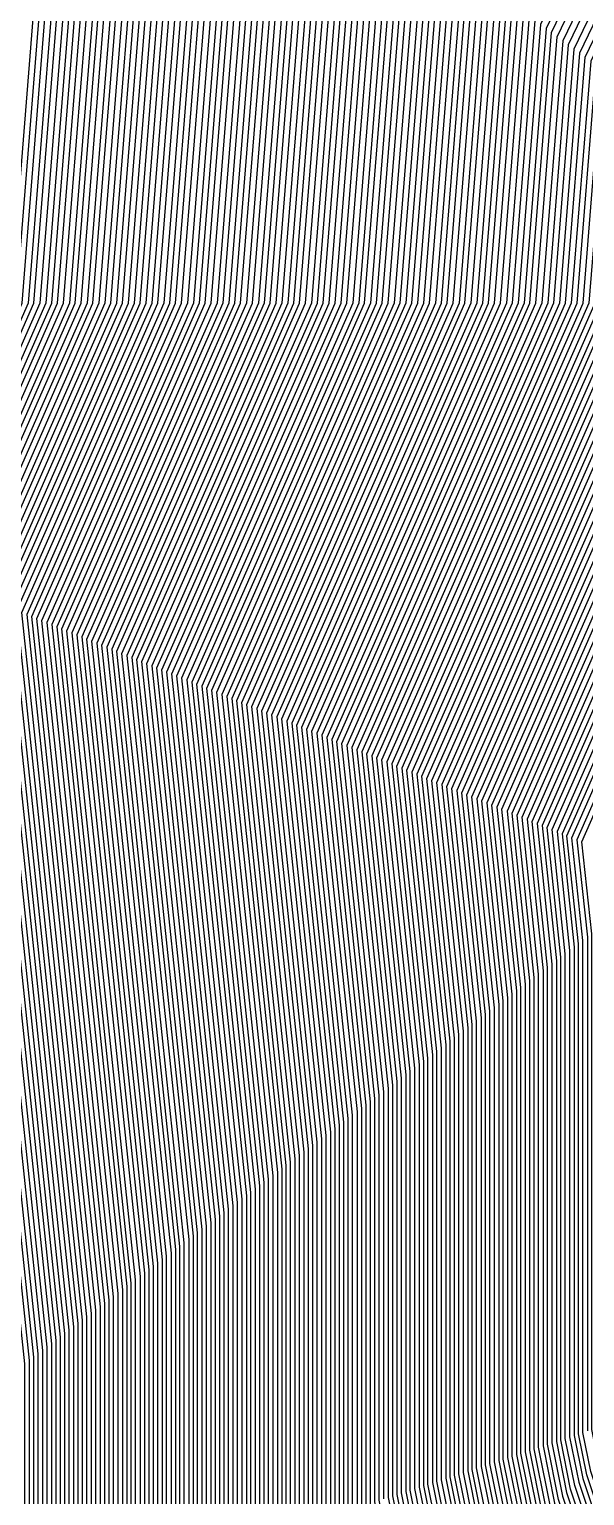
# Model space of a CAD drawing. Extents: x 7084 to 11035, y 13750 to 16729.
# Drawn here: x 8625.9 to 8681.5, y 14967.9 to 15114.7 of the extents above; entities that cross this region are included whole.
import ezdxf

# ---------------------------------------------------------------- set-up
doc = ezdxf.new("R2010")
doc.units = 0
doc.layers.add('Default', color=7, linetype='Continuous')

msp = doc.modelspace()

# ---------------------------------------------------------------- linework, layer by layer
at = {"layer": 'Default'}
for points in [[(8621.49, 14978.06), (8612.65, 15061.47), (8624.02, 15087.31), (8629.08, 15150.5), (8642.52, 15178.42), (8646.65, 15190.82), (8652.86, 15223.91), (8688.24, 15297.2), (8692.38, 15309.61), (8698.79, 15327.58), (8729.12, 15370.55), (8771.94, 15359.38), (8881.77, 15428.02), (8834.71, 15485.04), (8891.58, 15525.47), (8987.62, 15548.22), (9054.83, 15553.39), (9176.14, 15549.6), (9266.1, 15557.87), (9334.34, 15533.86), (9392.24, 15566.95), (9461.74, 15540.41), (9523.78, 15517.66), (9714.59, 15465.85)], [(8622.38, 14978.73), (8613.65, 15061.06), (8625.2, 15087.31), (8630.19, 15149.68), (8643.85, 15178.04), (8648.05, 15190.64), (8654.35, 15224.25), (8689.27, 15296.6), (8693.47, 15309.2), (8699.99, 15327.45), (8729.93, 15369.86), (8772.2, 15358.84), (8882.44, 15427.74), (8835.99, 15484.02), (8892.12, 15523.93), (8986.92, 15546.38), (9055.19, 15551.63), (9174.93, 15547.89), (9266.31, 15556.3), (9333.66, 15532.6), (9392.48, 15566.21), (9461.08, 15540.01), (9524.1, 15516.91), (9712.44, 15465.77)], [(8616.65, 15059.82), (8628.75, 15087.31), (8633.54, 15147.22), (8647.83, 15176.91), (8652.23, 15190.1), (8658.83, 15225.29), (8692.38, 15294.77), (8696.77, 15307.97), (8703.6, 15327.08), (8732.35, 15367.81), (8772.95, 15357.23), (8884.44, 15426.91), (8839.83, 15480.97), (8893.75, 15519.3), (8984.8, 15540.87), (9056.27, 15546.37), (9171.29, 15542.77), (9266.95, 15551.57), (9331.64, 15528.81), (9393.22, 15563.99), (9459.11, 15538.83), (9525.09, 15514.64), (9706, 15465.52)], [(8631.11, 15087.31), (8635.77, 15145.58), (8650.49, 15176.15), (8655.02, 15189.74), (8661.82, 15225.98), (8694.44, 15293.56), (8698.97, 15307.15), (8706, 15326.83), (8733.97, 15366.45), (8773.45, 15356.15), (8885.78, 15426.36), (8842.39, 15478.93), (8894.83, 15516.22), (8983.39, 15537.19), (9056.99, 15542.85), (9168.86, 15539.36), (9267.38, 15548.42), (9330.3, 15526.28), (9393.71, 15562.52), (9457.8, 15538.05), (9525.75, 15513.13), (9701.7, 15465.36)], [(8631.68, 14985.8), (8624.16, 15056.75), (8637.61, 15087.31), (8641.91, 15141.06), (8657.8, 15174.07), (8662.69, 15188.75), (8670.03, 15227.87), (8700.13, 15290.22), (8705.02, 15304.89), (8712.61, 15326.14), (8738.41, 15362.69), (8774.84, 15353.19), (8889.46, 15424.83), (8849.44, 15473.33), (8897.81, 15507.73), (8979.51, 15527.08), (9058.98, 15533.2), (9162.18, 15529.97), (9268.55, 15539.75), (9326.6, 15519.33), (9395.07, 15558.45), (9454.19, 15535.88), (9527.55, 15508.98), (9689.87, 15464.91)], [(8644.11, 15087.31), (8648.05, 15136.55), (8665.12, 15172), (8670.37, 15187.75), (8678.24, 15229.77), (8705.82, 15286.88), (8711.07, 15302.64), (8719.22, 15325.45), (8742.85, 15358.93), (8776.22, 15350.23), (8893.14, 15423.31), (8856.48, 15467.74), (8900.79, 15499.25), (8975.63, 15516.97), (9060.97, 15523.54), (9155.5, 15520.58), (9269.72, 15531.09), (9322.9, 15512.38), (9396.42, 15554.39), (9450.58, 15533.71), (9529.36, 15504.83), (9678.05, 15464.46)], [(8632.17, 15053.47), (8647.06, 15087.31), (8650.84, 15134.5), (8668.44, 15171.05), (8673.85, 15187.3), (8681.98, 15230.63), (8708.4, 15285.36), (8713.82, 15301.61), (8722.22, 15325.14), (8744.87, 15357.23), (8776.85, 15348.89), (8894.81, 15422.62), (8859.68, 15465.19), (8902.14, 15495.39), (8973.86, 15512.38), (9061.87, 15519.15), (9152.46, 15516.32), (9270.26, 15527.15), (9321.21, 15509.22), (9397.04, 15552.55), (9448.94, 15532.73), (9530.18, 15502.94), (9672.67, 15464.25)], [(8643.21, 14994.55), (8637.17, 15051.41), (8652.97, 15087.31), (8656.42, 15130.4), (8675.09, 15169.17), (8680.83, 15186.4), (8689.45, 15232.35), (8713.57, 15282.33), (8719.32, 15299.56), (8728.23, 15324.52), (8748.91, 15353.81), (8778.1, 15346.2), (8898.16, 15421.23), (8866.08, 15460.11), (8904.85, 15487.68), (8970.33, 15503.19), (9063.67, 15510.37), (9146.39, 15507.78), (9271.32, 15519.27), (9317.85, 15502.9), (9398.27, 15548.85), (9445.66, 15530.76), (9531.82, 15499.17), (9661.92, 15463.84)], [(8639.18, 15050.59), (8655.33, 15087.31), (8658.65, 15128.75), (8677.74, 15168.41), (8683.62, 15186.04), (8692.43, 15233.04), (8715.64, 15281.11), (8721.51, 15298.74), (8730.63, 15324.27), (8750.52, 15352.44), (8778.61, 15345.12), (8899.5, 15420.68), (8868.64, 15458.07), (8905.93, 15484.59), (8968.92, 15499.51), (9064.4, 15506.85), (9143.96, 15504.37), (9271.75, 15516.12), (9316.5, 15500.37), (9398.76, 15547.38), (9444.34, 15529.97), (9532.47, 15497.66), (9657.62, 15463.68)], [(8661.83, 15087.31), (8664.79, 15124.24), (8685.06, 15166.34), (8691.29, 15185.05), (8700.65, 15234.94), (8721.33, 15277.77), (8727.56, 15296.48), (8737.24, 15323.58), (8754.96, 15348.69), (8779.99, 15342.16), (8903.18, 15419.15), (8875.68, 15452.47), (8908.91, 15476.11), (8965.04, 15489.4), (9066.38, 15497.2), (9137.28, 15494.98), (9272.92, 15507.45), (9312.8, 15493.42), (9400.11, 15543.31), (9440.73, 15527.8), (9534.28, 15493.5), (9645.8, 15463.22)], [(8647.69, 15047.11), (8665.38, 15087.31), (8668.14, 15121.78), (8689.04, 15165.2), (8695.48, 15184.5), (8705.13, 15235.97), (8724.43, 15275.95), (8730.86, 15295.25), (8740.84, 15323.2), (8757.39, 15346.64), (8780.74, 15340.55), (8905.18, 15418.32), (8879.52, 15449.42), (8910.54, 15471.48), (8962.92, 15483.89), (9067.46, 15491.93), (9133.64, 15489.86), (9273.56, 15502.73), (9310.78, 15489.63), (9400.85, 15541.1), (9438.76, 15526.62), (9535.26, 15491.24), (9639.35, 15462.98)], [(8668.33, 15087.31), (8670.93, 15119.73), (8692.37, 15164.26), (8698.96, 15184.05), (8708.86, 15236.83), (8727.01, 15274.43), (8733.61, 15294.22), (8743.85, 15322.89), (8759.41, 15344.93), (8781.37, 15339.2), (8906.86, 15417.63), (8882.72, 15446.88), (8911.89, 15467.62), (8961.16, 15479.29), (9068.37, 15487.54), (9130.6, 15485.59), (9274.1, 15498.79), (9309.1, 15486.47), (9401.47, 15539.25), (9437.12, 15525.64), (9536.08, 15489.35), (9633.97, 15462.77)], [(8652.69, 15045.05), (8671.29, 15087.31), (8673.72, 15117.68), (8695.69, 15163.32), (8702.45, 15183.6), (8712.59, 15237.69), (8729.6, 15272.91), (8736.36, 15293.2), (8746.85, 15322.58), (8761.42, 15343.22), (8782, 15337.86), (8908.53, 15416.94), (8885.92, 15444.33), (8913.24, 15463.77), (8959.39, 15474.7), (9069.27, 15483.15), (9127.56, 15481.33), (9274.63, 15494.85), (9307.42, 15483.31), (9402.08, 15537.41), (9435.48, 15524.65), (9536.91, 15487.46), (9628.6, 15462.57)], [(8668.91, 15014.06), (8666.21, 15039.52), (8687.24, 15087.31), (8688.78, 15106.6), (8713.64, 15158.22), (8721.28, 15181.16), (8732.76, 15242.35), (8743.56, 15264.72), (8751.2, 15287.66), (8763.07, 15320.89), (8772.33, 15334), (8785.4, 15330.59), (8917.56, 15413.2), (8903.2, 15430.6), (8920.56, 15442.94), (8949.87, 15449.88), (9074.14, 15459.44), (9111.17, 15458.28), (9277.51, 15473.58), (9298.34, 15466.25), (9405.41, 15527.44), (9426.62, 15519.34), (9541.34, 15477.27), (9599.57, 15461.46)], [(8672.45, 15016.75), (8670.21, 15037.87), (8691.97, 15087.31), (8693.25, 15103.32), (8718.95, 15156.71), (8726.86, 15180.44), (8738.73, 15243.73), (8747.69, 15262.29), (8755.6, 15286.02), (8767.88, 15320.39), (8775.56, 15331.27), (8786.4, 15328.44), (8920.24, 15412.09), (8908.32, 15426.53), (8922.72, 15436.77), (8947.04, 15442.53), (9075.59, 15452.42), (9106.31, 15451.46), (9278.36, 15467.28), (9295.65, 15461.2), (9406.39, 15524.48), (9423.99, 15517.76), (9542.65, 15474.25), (9590.97, 15461.13)], [(8671.21, 15037.46), (8693.15, 15087.31), (8694.36, 15102.5), (8720.28, 15156.33), (8728.26, 15180.26), (8740.22, 15244.07), (8748.72, 15261.68), (8756.7, 15285.61), (8769.08, 15320.26), (8776.36, 15330.59), (8786.65, 15327.9), (8920.91, 15411.81), (8909.6, 15425.51), (8923.26, 15435.23), (8946.34, 15440.69), (9075.95, 15450.66), (9105.1, 15449.75), (9278.58, 15465.7), (9294.97, 15459.93), (9406.64, 15523.74), (9423.34, 15517.37), (9542.98, 15473.5), (9588.82, 15461.05)], [(8822.68, 14718.6), (8772.66, 14751.95), (8694.82, 14751.95), (8670.85, 14786.34), (8640.72, 14885.52), (8628.21, 14923.04), (8621.94, 14954.43), (8621.94, 14978.4), (8613.15, 15061.26), (8624.61, 15087.31), (8629.63, 15150.09), (8643.18, 15178.23), (8647.35, 15190.73), (8653.6, 15224.08), (8688.76, 15296.9)], [(8689.79, 15296.29), (8655.1, 15224.43), (8648.74, 15190.55), (8644.51, 15177.85), (8630.75, 15149.27), (8625.79, 15087.31), (8614.15, 15060.85), (8622.82, 14979.07), (8622.82, 14954.72), (8629.02, 14923.75), (8641.72, 14885.64), (8671.46, 14787.75), (8695.81, 14752.82), (8772.63, 14752.82), (8823.44, 14718.95)], [(8823.82, 14719.12), (8772.61, 14753.25), (8696.3, 14753.25), (8671.76, 14788.46), (8642.22, 14885.7), (8629.42, 14924.1), (8623.27, 14954.87), (8623.27, 14979.41), (8614.65, 15060.65), (8626.38, 15087.31), (8631.31, 15148.86), (8645.18, 15177.66), (8649.44, 15190.46), (8655.84, 15224.6), (8690.31, 15295.99)], [(8690.82, 15295.69), (8656.59, 15224.77), (8650.14, 15190.37), (8645.84, 15177.47), (8631.87, 15148.45), (8626.97, 15087.31), (8615.15, 15060.44), (8623.71, 14979.74), (8623.71, 14955.02), (8629.82, 14924.45), (8642.72, 14885.75), (8672.07, 14789.16), (8696.79, 14753.69), (8772.6, 14753.69), (8824.19, 14719.29), (8917.12, 14716.84), (8966.57, 14720.07), (9090.06, 14699.28), (9140.58, 14728.31), (9182.5, 14727.23), (9223.35, 14710.03), (9249.15, 14708.96)], [(8691.34, 15295.38), (8657.34, 15224.94), (8650.84, 15190.28), (8646.5, 15177.28), (8632.42, 15148.04), (8627.57, 15087.31), (8615.65, 15060.23), (8624.15, 14980.08), (8624.15, 14955.17), (8630.22, 14924.81), (8643.22, 14885.81), (8672.37, 14789.87), (8697.28, 14754.12), (8772.58, 14754.12), (8824.57, 14719.46), (8916.87, 14717.03), (8966.7, 14720.28), (9089.36, 14699.64), (9140.27, 14728.88), (9182.51, 14727.8), (9223.67, 14710.47), (9249.67, 14709.39)], [(8824.95, 14719.63), (8772.56, 14754.56), (8697.77, 14754.56), (8672.67, 14790.57), (8643.72, 14885.87), (8630.63, 14925.16), (8624.6, 14955.31), (8624.6, 14980.42), (8616.15, 15060.03), (8628.16, 15087.31), (8632.98, 15147.63), (8647.17, 15177.09), (8651.53, 15190.19), (8658.08, 15225.12), (8691.86, 15295.08)], [(8825.7, 14719.98), (8772.53, 14755.43), (8698.76, 14755.43), (8673.28, 14791.99), (8644.72, 14885.98), (8631.43, 14925.86), (8625.48, 14955.61), (8625.48, 14981.09), (8617.15, 15059.62), (8629.34, 15087.31), (8634.1, 15146.81), (8648.5, 15176.72), (8652.93, 15190.01), (8659.58, 15225.46), (8692.89, 15294.47)], [(8826.46, 14720.32), (8772.5, 14756.3), (8699.74, 14756.3), (8673.89, 14793.4), (8645.73, 14886.1), (8632.23, 14926.57), (8626.37, 14955.91), (8626.37, 14981.76), (8618.15, 15059.21), (8630.52, 15087.31), (8635.21, 15145.99), (8649.83, 15176.34), (8654.32, 15189.83), (8661.07, 15225.8), (8693.93, 15293.86)], [(8694.96, 15293.26), (8662.56, 15226.15), (8655.72, 15189.65), (8651.16, 15175.96), (8636.33, 15145.17), (8631.7, 15087.31), (8619.15, 15058.8), (8627.25, 14982.44), (8627.25, 14956.2), (8633.04, 14927.28), (8646.73, 14886.21), (8674.49, 14794.81), (8700.73, 14757.17), (8772.46, 14757.17), (8827.21, 14720.67), (8915.15, 14718.35), (8967.62, 14721.78), (9084.48, 14702.11), (9138.08, 14732.9), (9182.57, 14731.76), (9225.91, 14713.51), (9253.29, 14712.37)], [(8827.59, 14720.84), (8772.45, 14757.6), (8701.22, 14757.6), (8674.8, 14795.51), (8647.23, 14886.27), (8633.44, 14927.63), (8627.7, 14956.35), (8627.7, 14982.77), (8619.66, 15058.59), (8632.29, 15087.31), (8636.89, 15144.76), (8651.82, 15175.77), (8656.42, 15189.56), (8663.31, 15226.32), (8695.48, 15292.95)], [(8695.99, 15292.65), (8664.06, 15226.49), (8657.11, 15189.47), (8652.49, 15175.58), (8637.45, 15144.34), (8632.88, 15087.31), (8620.16, 15058.39), (8628.14, 14983.11), (8628.14, 14956.5), (8633.84, 14927.98), (8647.73, 14886.33), (8675.1, 14796.22), (8701.71, 14758.04), (8772.43, 14758.04), (8827.97, 14721.01)], [(8696.51, 15292.35), (8664.8, 15226.67), (8657.81, 15189.38), (8653.15, 15175.4), (8638, 15143.93), (8633.47, 15087.31), (8620.66, 15058.18), (8628.58, 14983.44), (8628.58, 14956.64), (8634.25, 14928.33), (8648.23, 14886.39), (8675.41, 14796.93), (8702.21, 14758.47), (8772.42, 14758.47), (8828.35, 14721.19), (8914.41, 14718.92), (8968.01, 14722.42), (9082.38, 14703.17)], [(8828.72, 14721.36), (8772.4, 14758.91), (8702.7, 14758.91), (8675.71, 14797.63), (8648.73, 14886.44), (8634.65, 14928.69), (8629.03, 14956.79), (8629.03, 14983.78), (8621.16, 15057.98), (8634.06, 15087.31), (8638.56, 15143.52), (8653.82, 15175.21), (8658.51, 15189.29), (8665.55, 15226.84), (8697.03, 15292.04)], [(8751.42, 15246.66), (8738.72, 15178.91), (8730.25, 15153.5), (8702.73, 15096.34), (8702.01, 15087.31), (8678.72, 15034.39), (8679.98, 15022.47), (8679.98, 14973.78), (8680.89, 14969.26), (8706.29, 14893.05), (8710.63, 14878.79), (8759.32, 14808.92), (8770.51, 14808.92), (8872.13, 14741.17)], [(8752.17, 15246.83), (8739.42, 15178.82), (8730.92, 15153.31), (8703.29, 15095.93), (8702.6, 15087.31), (8679.22, 15034.18), (8680.43, 15022.81), (8680.43, 14973.93), (8681.29, 14969.62), (8706.79, 14893.11), (8710.93, 14879.49), (8759.81, 14809.36), (8770.5, 14809.36), (8872.51, 14741.35), (8885.61, 14741), (8983.37, 14747.38), (9000.78, 14744.45), (9100.67, 14801.83), (9183.55, 14799.71), (9264.32, 14765.7)], [(8872.89, 14741.52), (8770.48, 14809.79), (8760.3, 14809.79), (8711.23, 14880.2), (8707.29, 14893.16), (8681.69, 14969.97), (8680.87, 14974.07), (8680.87, 15023.14), (8679.72, 15033.98), (8703.19, 15087.31), (8703.85, 15095.52), (8731.58, 15153.13), (8740.12, 15178.73), (8752.92, 15247)], [(8873.27, 14741.69), (8770.46, 14810.23), (8760.8, 14810.23), (8711.54, 14880.9), (8707.79, 14893.22), (8682.09, 14970.32), (8681.31, 14974.22), (8681.31, 15023.48), (8680.22, 15033.77), (8703.78, 15087.31), (8704.41, 15095.11), (8732.25, 15152.94), (8740.81, 15178.64), (8753.66, 15247.17)], [(8754.41, 15247.34), (8741.51, 15178.55), (8732.91, 15152.75), (8704.96, 15094.7), (8704.37, 15087.31), (8680.72, 15033.57), (8681.76, 15023.82), (8681.76, 14974.37)], [(8874.02, 14742.04), (8770.43, 14811.1), (8761.78, 14811.1), (8712.14, 14882.32), (8708.8, 14893.34), (8682.9, 14971.03), (8682.2, 14974.52), (8682.2, 15024.15), (8681.22, 15033.36), (8704.96, 15087.31), (8705.52, 15094.29), (8733.58, 15152.56), (8742.21, 15178.46), (8755.16, 15247.52)], [(8869.11, 14739.8), (8770.64, 14805.44), (8755.38, 14805.44), (8708.2, 14873.14), (8702.29, 14892.59), (8677.67, 14966.44), (8676.44, 14972.6), (8676.44, 15019.78), (8674.72, 15036.03), (8697.28, 15087.31), (8698.27, 15099.62), (8724.94, 15155.01), (8733.14, 15179.63), (8745.45, 15245.28)], [(8869.49, 14739.97), (8770.63, 14805.88), (8755.87, 14805.88), (8708.5, 14873.85), (8702.79, 14892.65), (8678.07, 14966.79), (8676.88, 14972.74), (8676.88, 15020.12), (8675.22, 15035.82), (8697.87, 15087.31), (8698.83, 15099.21), (8725.6, 15154.82), (8733.84, 15179.54), (8746.2, 15245.45)], [(8746.94, 15245.62), (8734.54, 15179.45), (8726.27, 15154.64), (8699.38, 15098.8), (8698.46, 15087.31), (8675.72, 15035.62), (8677.33, 15020.45), (8677.33, 14972.89), (8678.47, 14967.15), (8703.29, 14892.7), (8708.8, 14874.55), (8756.36, 14806.31), (8770.61, 14806.31), (8869.87, 14740.14), (8887.33, 14739.68), (8982.45, 14745.89), (9005.66, 14741.98)], [(9183.5, 14796.31), (9102.54, 14798.39), (9004.96, 14742.33), (8982.58, 14746.1), (8887.08, 14739.87), (8870.25, 14740.31), (8770.59, 14806.75), (8756.86, 14806.75), (8709.11, 14875.26), (8703.79, 14892.76), (8678.88, 14967.5), (8677.77, 14973.04), (8677.77, 15020.79), (8676.22, 15035.41), (8699.05, 15087.31), (8699.94, 15098.39), (8726.93, 15154.45), (8735.23, 15179.36), (8747.69, 15245.79)], [(8748.44, 15245.97), (8735.93, 15179.27), (8727.59, 15154.26), (8700.5, 15097.98), (8699.65, 15087.31), (8676.72, 15035.21), (8678.21, 15021.13), (8678.21, 14973.19), (8679.28, 14967.85), (8704.29, 14892.82), (8709.41, 14875.96), (8757.35, 14807.18), (8770.58, 14807.18), (8870.62, 14740.49), (8886.84, 14740.06)], [(8749.18, 15246.14), (8736.63, 15179.18), (8728.26, 15154.07), (8701.06, 15097.57), (8700.24, 15087.31), (8677.22, 15035), (8678.66, 15021.46), (8678.66, 14973.33), (8679.68, 14968.21), (8704.79, 14892.88), (8709.71, 14876.67), (8757.84, 14807.62), (8770.56, 14807.62), (8871, 14740.66), (8886.59, 14740.25), (8982.85, 14746.53), (9003.57, 14743.04), (9101.91, 14799.54), (9183.52, 14797.44), (9263.03, 14763.96), (9313.25, 14761.87), (9339.31, 14761.46), (9443.93, 14788.66)], [(8871.38, 14740.83), (8770.54, 14808.05), (8758.33, 14808.05), (8710.02, 14877.38), (8705.29, 14892.93), (8680.08, 14968.56), (8679.1, 14973.48), (8679.1, 15021.8), (8677.72, 15034.8), (8700.83, 15087.31), (8701.62, 15097.16), (8728.92, 15153.88), (8737.33, 15179.09), (8749.93, 15246.31)], [(8871.76, 14741), (8770.53, 14808.49), (8758.83, 14808.49), (8710.32, 14878.08), (8705.79, 14892.99), (8680.49, 14968.91), (8679.54, 14973.63), (8679.54, 15022.14), (8678.22, 15034.59), (8701.42, 15087.31), (8702.17, 15096.75), (8729.59, 15153.69), (8738.02, 15179), (8750.68, 15246.48)], [(8739.48, 15243.9), (8727.56, 15180.35), (8719.62, 15156.52), (8693.8, 15102.91), (8692.56, 15087.31), (8670.71, 15037.67), (8672.89, 15017.09), (8672.89, 14971.41), (8674.45, 14963.62), (8698.28, 14892.13), (8705.77, 14867.5), (8751.44, 14801.96), (8770.77, 14801.96), (8866.09, 14738.42)], [(8740.97, 15244.24), (8728.96, 15180.17), (8720.95, 15156.14), (8694.92, 15102.08), (8693.74, 15087.31), (8671.71, 15037.26), (8673.78, 15017.76), (8673.78, 14971.71), (8675.26, 14964.32), (8699.28, 14892.24), (8706.37, 14868.91), (8752.43, 14802.83), (8770.74, 14802.83), (8866.85, 14738.76)], [(8742.46, 15244.59), (8730.35, 15179.99), (8722.28, 15155.77), (8696.04, 15101.26), (8694.92, 15087.31), (8672.71, 15036.85), (8674.67, 15018.43), (8674.67, 14972.01), (8676.06, 14965.03), (8700.29, 14892.36), (8706.98, 14870.32), (8753.41, 14803.7), (8770.71, 14803.7), (8867.6, 14739.11)], [(8867.98, 14739.28), (8770.69, 14804.14), (8753.9, 14804.14), (8707.29, 14871.02), (8700.79, 14892.42), (8676.46, 14965.38), (8675.11, 14972.15), (8675.11, 15018.77), (8673.21, 15036.64), (8695.51, 15087.31), (8696.59, 15100.85), (8722.94, 15155.58), (8731.05, 15179.9), (8743.21, 15244.76)], [(8743.96, 15244.93), (8731.75, 15179.81), (8723.61, 15155.39), (8697.15, 15100.44), (8696.1, 15087.31), (8673.72, 15036.44), (8675.55, 15019.11), (8675.55, 14972.3), (8676.87, 14965.74), (8701.29, 14892.47), (8707.59, 14871.73), (8754.4, 14804.57), (8770.68, 14804.57), (8868.36, 14739.45)], [(8863.07, 14737.04), (8770.91, 14798.48), (8747.5, 14798.48), (8703.34, 14861.85), (8694.28, 14891.67), (8671.24, 14960.8), (8669.35, 14970.23), (8669.35, 15014.4), (8666.71, 15039.31), (8687.83, 15087.31), (8689.34, 15106.19), (8714.3, 15158.03), (8721.98, 15181.07), (8733.5, 15242.52)], [(8734.25, 15242.69), (8722.68, 15180.98), (8714.97, 15157.84), (8689.9, 15105.78), (8688.42, 15087.31), (8667.21, 15039.1), (8669.79, 15014.73), (8669.79, 14970.38), (8671.64, 14961.15), (8694.78, 14891.73), (8703.64, 14862.56), (8747.99, 14798.92), (8770.89, 14798.92), (8863.45, 14737.21), (8891.52, 14736.47)], [(8863.83, 14737.38), (8770.87, 14799.35), (8748.49, 14799.35), (8703.95, 14863.26), (8695.28, 14891.79), (8672.04, 14961.5), (8670.24, 14970.53), (8670.24, 15015.07), (8667.71, 15038.9), (8689.01, 15087.31), (8690.46, 15105.37), (8715.63, 15157.65), (8723.38, 15180.89), (8735, 15242.86)], [(8864.21, 14737.56), (8770.86, 14799.79), (8748.98, 14799.79), (8704.25, 14863.97), (8695.78, 14891.84), (8672.44, 14961.85), (8670.68, 14970.68), (8670.68, 15015.41), (8668.21, 15038.69), (8689.6, 15087.31), (8691.01, 15104.96), (8716.3, 15157.47), (8724.07, 15180.8), (8735.74, 15243.04)], [(8736.49, 15243.21), (8724.77, 15180.71), (8716.96, 15157.28), (8691.57, 15104.55), (8690.19, 15087.31), (8668.71, 15038.49), (8671.12, 15015.74), (8671.12, 14970.82), (8672.85, 14962.21), (8696.28, 14891.9), (8704.55, 14864.67), (8749.47, 14800.22), (8770.84, 14800.22), (8864.58, 14737.73)], [(9445.77, 14779.87), (9347.71, 14754.37), (9304.98, 14755.04), (9257.91, 14757), (9183.39, 14788.38), (9106.9, 14790.34), (9014.73, 14737.39), (8980.75, 14743.11), (8890.53, 14737.23), (8864.96, 14737.9), (8770.82, 14800.66), (8749.96, 14800.66), (8704.86, 14865.38), (8696.78, 14891.96), (8673.25, 14962.56), (8671.57, 14970.97), (8671.57, 15016.08), (8669.21, 15038.28), (8690.78, 15087.31), (8692.13, 15104.14), (8717.62, 15157.09), (8725.47, 15180.62), (8737.24, 15243.38)], [(8726.04, 15240.8), (8715.01, 15181.98), (8707.65, 15159.92), (8683.76, 15110.29), (8681.92, 15087.31), (8661.7, 15041.36), (8664.92, 15011.03), (8664.92, 14968.76), (8667.22, 14957.27), (8689.27, 14891.1), (8700.3, 14854.79), (8742.58, 14794.14), (8771.07, 14794.14), (8859.3, 14735.32)], [(8726.78, 15240.97), (8715.7, 15181.89), (8708.32, 15159.73), (8684.32, 15109.88), (8682.51, 15087.31), (8662.2, 15041.16), (8665.36, 15011.37), (8665.36, 14968.9), (8667.62, 14957.62), (8689.77, 14891.15), (8700.61, 14855.5), (8743.07, 14794.57), (8771.05, 14794.57), (8859.68, 14735.49)], [(8860.05, 14735.66), (8771.04, 14795.01), (8743.56, 14795.01), (8700.91, 14856.2), (8690.27, 14891.21), (8668.02, 14957.97), (8665.8, 14969.05), (8665.8, 15011.71), (8662.7, 15040.95), (8683.1, 15087.31), (8684.88, 15109.47), (8708.98, 15159.54), (8716.4, 15181.8), (8727.53, 15241.14)], [(8728.28, 15241.31), (8717.1, 15181.71), (8709.65, 15159.35), (8685.43, 15109.06), (8683.69, 15087.31), (8663.2, 15040.75), (8666.25, 15012.04), (8666.25, 14969.2), (8668.42, 14958.33), (8690.78, 14891.27), (8701.21, 14856.91), (8744.06, 14795.44), (8771.02, 14795.44), (8860.43, 14735.83)], [(8729.77, 15241.66), (8718.49, 15181.53), (8710.98, 15158.98), (8686.55, 15108.24), (8684.88, 15087.31), (8664.2, 15040.34), (8667.13, 15012.71), (8667.13, 14969.49), (8669.23, 14959.03), (8691.78, 14891.38), (8701.82, 14858.32), (8745.04, 14796.31), (8770.99, 14796.31), (8861.19, 14736.18)], [(8730.52, 15241.83), (8719.19, 15181.44), (8711.64, 15158.79), (8687.11, 15107.83), (8685.47, 15087.31), (8664.71, 15040.13), (8667.58, 15013.05), (8667.58, 14969.64), (8669.63, 14959.39), (8692.28, 14891.44), (8702.12, 14859.03), (8745.53, 14796.75), (8770.97, 14796.75), (8861.56, 14736.35)], [(8861.94, 14736.52), (8770.95, 14797.18), (8746.03, 14797.18), (8702.43, 14859.73), (8692.78, 14891.5), (8670.03, 14959.74), (8668.02, 14969.79), (8668.02, 15013.39), (8665.21, 15039.93), (8686.06, 15087.31), (8687.67, 15107.42), (8712.31, 15158.6), (8719.89, 15181.35), (8731.26, 15242)], [(8862.32, 14736.69), (8770.94, 14797.61), (8746.52, 14797.61), (8702.73, 14860.44), (8693.28, 14891.56), (8670.43, 14960.09), (8668.46, 14969.94), (8668.46, 15013.72), (8665.71, 15039.72), (8686.65, 15087.31), (8688.22, 15107.01), (8712.97, 15158.41), (8720.59, 15181.25), (8732.01, 15242.18)], [(8720.06, 15239.42), (8709.43, 15182.7), (8702.34, 15161.43), (8679.3, 15113.57), (8677.19, 15087.31), (8657.7, 15043), (8661.37, 15008.34), (8661.37, 14967.57)], [(8720.81, 15239.59), (8710.12, 15182.61), (8703, 15161.24), (8679.85, 15113.16), (8677.79, 15087.31), (8658.2, 15042.8), (8661.82, 15008.68), (8661.82, 14967.72), (8664.4, 14954.8), (8685.77, 14890.69), (8698.18, 14849.85), (8739.13, 14791.09), (8771.18, 14791.09), (8856.66, 14734.11), (8895.95, 14733.08), (8977.86, 14738.42), (9030.07, 14729.63), (9113.76, 14777.71), (9183.21, 14775.93), (9250.87, 14747.44)], [(8721.56, 15239.76), (8710.82, 15182.52), (8703.67, 15161.05), (8680.41, 15112.75), (8678.38, 15087.31), (8658.7, 15042.59), (8662.26, 15009.01), (8662.26, 14967.87), (8664.8, 14955.15), (8686.27, 14890.75), (8698.48, 14850.56), (8739.62, 14791.53), (8771.17, 14791.53), (8857.03, 14734.28)], [(8722.3, 15239.93), (8711.52, 15182.43), (8704.33, 15160.86), (8680.97, 15112.34), (8678.97, 15087.31), (8659.2, 15042.39), (8662.7, 15009.35), (8662.7, 14968.02), (8665.21, 14955.5), (8686.77, 14890.81), (8698.78, 14851.26), (8740.12, 14791.96), (8771.15, 14791.96), (8857.41, 14734.45)], [(8857.79, 14734.63), (8771.14, 14792.4), (8740.61, 14792.4), (8699.09, 14851.97), (8687.27, 14890.87), (8665.61, 14955.86), (8663.15, 14968.17), (8663.15, 15009.69), (8659.7, 15042.18), (8679.56, 15087.31), (8681.53, 15111.93), (8705, 15160.67), (8712.22, 15182.34), (8723.05, 15240.11)], [(8723.8, 15240.28), (8712.91, 15182.25), (8705.66, 15160.49), (8682.09, 15111.52), (8680.15, 15087.31), (8660.2, 15041.98), (8663.59, 15010.02), (8663.59, 14968.31), (8666.01, 14956.21), (8687.77, 14890.92), (8699.39, 14852.68), (8741.1, 14792.83), (8771.12, 14792.83), (8858.17, 14734.8), (8894.96, 14733.83), (8978.38, 14739.27), (9027.28, 14731.04), (9112.52, 14780.01), (9183.24, 14778.19), (9252.15, 14749.18), (9295.68, 14747.36), (9357.16, 14746.39), (9447.84, 14769.97)], [(8858.54, 14734.97), (8771.1, 14793.27), (8741.59, 14793.27), (8699.7, 14853.38), (8688.27, 14890.98), (8666.41, 14956.56), (8664.03, 14968.46), (8664.03, 15010.36), (8660.7, 15041.77), (8680.74, 15087.31), (8682.64, 15111.11), (8706.33, 15160.3), (8713.61, 15182.16), (8724.54, 15240.45)], [(8858.92, 14735.14), (8771.09, 14793.7), (8742.09, 14793.7), (8700, 14854.09), (8688.77, 14891.04), (8666.81, 14956.92), (8664.48, 14968.61), (8664.48, 15010.7), (8661.2, 15041.57), (8681.33, 15087.31), (8683.2, 15110.7), (8706.99, 15160.11), (8714.31, 15182.07), (8725.29, 15240.62)], [(9183.13, 14770.26), (9116.88, 14771.96), (9037.05, 14726.1), (8976.54, 14736.28), (8898.41, 14731.19), (8852.88, 14732.39), (8771.35, 14786.74), (8734.21, 14786.74), (8695.14, 14842.8), (8680.76, 14890.12), (8660.38, 14951.27), (8657.39, 14966.25), (8657.39, 15005.31), (8653.19, 15044.85), (8671.88, 15087.31), (8674.27, 15117.27), (8696.36, 15163.13), (8703.15, 15183.51), (8713.34, 15237.87)], [(8853.26, 14732.56), (8771.33, 14787.18), (8734.7, 14787.18), (8695.44, 14843.5), (8681.26, 14890.18), (8660.78, 14951.62), (8657.83, 14966.39), (8657.83, 15005.65), (8653.69, 15044.64), (8672.47, 15087.31), (8674.83, 15116.86), (8697.02, 15162.94), (8703.85, 15183.42), (8714.09, 15238.04)], [(8853.64, 14732.73), (8771.32, 14787.61), (8735.19, 14787.61), (8695.75, 14844.21), (8681.77, 14890.23), (8661.18, 14951.98), (8658.27, 14966.54), (8658.27, 15005.99), (8654.19, 15044.44), (8673.06, 15087.31), (8675.39, 15116.45), (8697.68, 15162.75), (8704.54, 15183.33), (8714.83, 15238.21)], [(8715.58, 15238.38), (8705.24, 15183.24), (8698.35, 15162.56), (8675.95, 15116.03), (8673.65, 15087.31), (8654.69, 15044.23), (8658.71, 15006.32), (8658.71, 14966.69), (8661.59, 14952.33), (8682.27, 14890.29), (8696.05, 14844.91), (8735.69, 14788.05), (8771.3, 14788.05), (8854.01, 14732.9)], [(8716.33, 15238.56), (8705.94, 15183.15), (8699.01, 15162.37), (8676.51, 15115.62), (8674.24, 15087.31), (8655.19, 15044.03), (8659.16, 15006.66), (8659.16, 14966.84), (8661.99, 14952.68), (8682.77, 14890.35), (8696.36, 14845.62), (8736.18, 14788.48), (8771.28, 14788.48), (8854.39, 14733.08)], [(8717.07, 15238.73), (8706.64, 15183.06), (8699.68, 15162.18), (8677.06, 15115.21), (8674.83, 15087.31), (8655.7, 15043.82), (8659.6, 15007), (8659.6, 14966.98), (8662.39, 14953.03), (8683.27, 14890.41), (8696.66, 14846.32), (8736.67, 14788.92), (8771.27, 14788.92), (8854.77, 14733.25), (8897.18, 14732.13), (8977.2, 14737.35), (9033.56, 14727.87), (9115.32, 14774.84), (9183.17, 14773.1), (9249.27, 14745.26), (9291.03, 14743.52)], [(8717.82, 15238.9), (8707.33, 15182.97), (8700.34, 15162), (8677.62, 15114.8), (8675.42, 15087.31), (8656.2, 15043.62), (8660.04, 15007.33), (8660.04, 14967.13), (8662.79, 14953.39), (8683.77, 14890.46), (8696.96, 14847.03), (8737.16, 14789.35), (8771.25, 14789.35), (8855.15, 14733.42), (8896.93, 14732.32), (8977.33, 14737.56), (9032.86, 14728.22)], [(8855.52, 14733.59), (8771.23, 14789.79), (8737.66, 14789.79), (8697.27, 14847.74), (8684.27, 14890.52), (8663.2, 14953.74), (8660.49, 14967.28), (8660.49, 15007.67), (8656.7, 15043.41), (8676.01, 15087.31), (8678.18, 15114.39), (8701.01, 15161.81), (8708.03, 15182.88), (8718.57, 15239.07)], [(8855.9, 14733.77), (8771.22, 14790.22), (8738.15, 14790.22), (8697.57, 14848.44), (8684.77, 14890.58), (8663.6, 14954.09), (8660.93, 14967.43), (8660.93, 15008), (8657.2, 15043.21), (8676.6, 15087.31), (8678.74, 15113.98), (8701.67, 15161.62), (8708.73, 15182.79), (8719.32, 15239.25)], [(9450.37, 14757.87), (9368.72, 14736.65), (9284.3, 14737.97), (9245.11, 14739.61), (9183.06, 14765.74), (9119.38, 14767.37), (9042.63, 14723.28), (8975.49, 14734.58), (8900.38, 14729.68), (8849.86, 14731.01), (8771.48, 14783.26), (8730.27, 14783.26), (8692.71, 14837.15), (8676.76, 14889.66), (8657.16, 14948.45), (8653.84, 14965.06), (8653.84, 15002.62), (8649.19, 15046.49), (8667.15, 15087.31), (8669.81, 15120.55), (8691.04, 15164.64), (8697.57, 15184.23), (8707.37, 15236.49)], [(8850.24, 14731.18), (8771.46, 14783.7), (8730.76, 14783.7), (8693.02, 14837.86), (8677.26, 14889.72), (8657.57, 14948.8), (8654.28, 14965.21), (8654.28, 15002.96), (8649.69, 15046.29), (8667.74, 15087.31), (8670.37, 15120.14), (8691.7, 15164.45), (8698.27, 15184.14), (8708.11, 15236.66)], [(8709.61, 15237.01), (8699.66, 15183.96), (8693.03, 15164.07), (8671.48, 15119.32), (8668.92, 15087.31), (8650.69, 15045.87), (8655.17, 15003.63), (8655.17, 14965.51), (8658.37, 14949.51), (8678.26, 14889.83), (8693.62, 14839.27), (8731.75, 14784.57), (8771.43, 14784.57), (8850.99, 14731.52)], [(8851.37, 14731.7), (8771.41, 14785), (8732.24, 14785), (8693.93, 14839.97), (8678.76, 14889.89), (8658.77, 14949.86), (8655.61, 14965.65), (8655.61, 15003.97), (8651.19, 15045.67), (8669.51, 15087.31), (8672.04, 15118.91), (8693.7, 15163.88), (8700.36, 15183.87), (8710.35, 15237.18)], [(8711.1, 15237.35), (8701.06, 15183.78), (8694.36, 15163.69), (8672.6, 15118.5), (8670.1, 15087.31), (8651.69, 15045.46), (8656.06, 15004.3), (8656.06, 14965.8), (8659.17, 14950.21), (8679.26, 14889.95), (8694.23, 14840.68), (8732.73, 14785.44), (8771.4, 14785.44), (8851.75, 14731.87)], [(8711.85, 15237.52), (8701.75, 15183.69), (8695.03, 15163.51), (8673.16, 15118.09), (8670.7, 15087.31), (8652.19, 15045.26), (8656.5, 15004.64), (8656.5, 14965.95), (8659.58, 14950.56), (8679.76, 14890), (8694.53, 14841.38), (8733.22, 14785.87), (8771.38, 14785.87), (8852.13, 14732.04), (8898.9, 14730.81)], [(8701.39, 15235.11), (8691.99, 15184.96), (8685.72, 15166.15), (8665.35, 15123.83), (8662.42, 15087.31), (8645.18, 15048.13), (8650.3, 14999.93), (8650.3, 14963.88), (8653.95, 14945.62), (8672.76, 14889.2), (8690.28, 14831.51), (8726.33, 14779.78), (8771.61, 14779.78), (8846.84, 14729.63), (8902.35, 14728.17), (8974.44, 14732.87), (9048.21, 14720.46)], [(8702.14, 15235.28), (8692.69, 15184.87), (8686.39, 15165.96), (8665.9, 15123.42), (8663.01, 15087.31), (8645.68, 15047.93), (8650.74, 15000.27), (8650.74, 14964.03), (8654.35, 14945.98), (8673.26, 14889.26), (8690.59, 14832.21), (8726.82, 14780.22), (8771.59, 14780.22), (8847.22, 14729.8)], [(8702.89, 15235.45), (8693.38, 15184.78), (8687.05, 15165.77), (8666.46, 15123.01), (8663.61, 15087.31), (8646.18, 15047.72), (8651.18, 15000.6), (8651.18, 14964.18), (8654.75, 14946.33), (8673.76, 14889.32), (8690.89, 14832.92), (8727.32, 14780.65), (8771.58, 14780.65), (8847.6, 14729.97), (8901.85, 14728.55), (8974.71, 14733.3), (9046.81, 14721.16), (9121.25, 14763.92), (9183.01, 14762.34), (9243.19, 14737), (9281.2, 14735.41)], [(8847.97, 14730.15), (8771.56, 14781.09), (8727.81, 14781.09), (8691.19, 14833.62), (8674.26, 14889.37), (8655.15, 14946.68), (8651.63, 14964.32), (8651.63, 15000.94), (8646.69, 15047.52), (8664.2, 15087.31), (8667.02, 15122.6), (8687.71, 15165.58), (8694.08, 15184.68), (8703.63, 15235.63)], [(8674.76, 14889.43), (8655.56, 14947.04), (8652.07, 14964.47), (8652.07, 15001.28), (8647.19, 15047.31), (8664.79, 15087.31), (8667.58, 15122.19), (8688.38, 15165.39), (8694.78, 15184.59), (8704.38, 15235.8)], [(9450.6, 14756.77), (9369.77, 14735.76), (9283.27, 14737.12), (9244.47, 14738.74), (9183.04, 14764.6), (9120, 14766.22), (9044.02, 14722.57), (8975.23, 14734.15), (8900.87, 14729.3), (8849.11, 14730.66), (8771.51, 14782.39), (8729.29, 14782.39), (8692.1, 14835.74), (8675.76, 14889.55), (8656.36, 14947.74), (8652.95, 14964.77), (8652.95, 15001.95), (8648.19, 15046.9), (8665.97, 15087.31), (8668.69, 15121.37), (8689.71, 15165.02), (8696.17, 15184.41), (8705.87, 15236.14)], [(8706.62, 15236.32), (8696.87, 15184.32), (8690.37, 15164.83), (8669.25, 15120.96), (8666.56, 15087.31), (8648.69, 15046.7), (8653.4, 15002.29), (8653.4, 14964.92), (8656.76, 14948.09), (8676.26, 14889.6), (8692.41, 14836.44), (8729.78, 14782.83), (8771.5, 14782.83), (8849.48, 14730.84)], [(9182.92, 14756.11), (9124.68, 14757.6), (9054.48, 14717.28), (8973.26, 14730.95), (8904.56, 14726.47), (8843.45, 14728.08), (8771.76, 14775.87), (8721.9, 14775.87), (8687.55, 14825.15), (8668.25, 14888.68), (8650.33, 14942.45), (8646.31, 14962.55), (8646.31, 14996.9), (8640.68, 15049.98), (8657.11, 15087.31), (8660.32, 15127.52), (8679.74, 15167.85), (8685.71, 15185.77), (8694.67, 15233.56)], [(8843.82, 14728.25), (8771.74, 14776.3), (8722.39, 14776.3), (8687.85, 14825.86), (8668.75, 14888.74), (8650.73, 14942.8), (8646.75, 14962.7), (8646.75, 14997.24), (8641.18, 15049.77), (8657.7, 15087.31), (8660.88, 15127.11), (8680.4, 15167.66), (8686.41, 15185.68), (8695.42, 15233.73)], [(8696.17, 15233.9), (8687.11, 15185.59), (8681.07, 15167.47), (8661.44, 15126.7), (8658.29, 15087.31), (8641.68, 15049.57), (8647.19, 14997.58), (8647.19, 14962.85), (8651.13, 14943.15), (8669.25, 14888.8), (8688.16, 14826.57), (8722.88, 14776.74), (8771.73, 14776.74), (8844.2, 14728.42), (8904.07, 14726.85)], [(8696.91, 15234.08), (8687.8, 15185.5), (8681.73, 15167.28), (8662, 15126.29), (8658.88, 15087.31), (8642.18, 15049.36), (8647.64, 14997.91), (8647.64, 14963), (8651.53, 14943.51), (8669.75, 14888.86), (8688.46, 14827.27), (8723.38, 14777.17), (8771.71, 14777.17), (8844.58, 14728.6)], [(9451.86, 14750.73), (9375.55, 14730.88), (9277.58, 14732.43), (9240.95, 14733.95), (9182.95, 14758.37), (9123.43, 14759.9), (9051.69, 14718.69), (8973.79, 14731.8), (8903.58, 14727.23), (8844.95, 14728.77), (8771.69, 14777.61), (8723.87, 14777.61), (8688.76, 14827.98), (8670.25, 14888.91), (8651.94, 14943.86), (8648.08, 14963.14), (8648.08, 14998.25), (8642.68, 15049.16), (8659.47, 15087.31), (8662.56, 15125.88), (8682.4, 15167.09), (8688.5, 15185.41), (8697.66, 15234.25)], [(8698.41, 15234.42), (8689.2, 15185.32), (8683.06, 15166.9), (8663.11, 15125.47), (8660.06, 15087.31), (8643.18, 15048.95), (8648.52, 14998.58), (8648.52, 14963.29)], [(8845.71, 14729.11), (8771.66, 14778.48), (8724.85, 14778.48), (8689.37, 14829.39), (8671.25, 14889.03), (8652.74, 14944.57), (8648.97, 14963.44), (8648.97, 14998.92), (8643.68, 15048.75), (8660.65, 15087.31), (8663.67, 15125.06), (8683.73, 15166.71), (8689.9, 15185.23), (8699.15, 15234.59)], [(9451.52, 14752.38), (9373.97, 14732.21), (9279.13, 14733.71), (9241.91, 14735.26), (9182.98, 14760.07), (9122.49, 14761.62), (9049.6, 14719.75), (8974.18, 14732.44), (8902.84, 14727.79), (8846.09, 14729.28), (8771.64, 14778.91), (8725.35, 14778.91), (8689.68, 14830.09), (8671.75, 14889.09), (8653.14, 14944.92), (8649.41, 14963.59), (8649.41, 14999.26), (8644.18, 15048.54), (8661.24, 15087.31), (8664.23, 15124.65), (8684.39, 15166.53), (8690.59, 15185.14), (8699.9, 15234.77)], [(8687.95, 15232.01), (8679.43, 15186.58), (8673.76, 15169.55), (8655.3, 15131.22), (8651.79, 15087.31), (8636.17, 15051.82), (8642.32, 14993.87), (8642.32, 14961.22), (8646.71, 14939.27), (8663.75, 14888.17), (8684.82, 14818.8), (8717.47, 14771.96), (8771.91, 14771.96), (8840.05, 14726.53)], [(8840.43, 14726.7), (8771.89, 14772.39), (8717.96, 14772.39), (8685.12, 14819.51), (8664.25, 14888.22), (8647.11, 14939.63), (8642.76, 14961.37), (8642.76, 14994.21), (8636.67, 15051.62), (8652.38, 15087.31), (8655.86, 15130.81), (8674.42, 15169.36), (8680.13, 15186.49), (8688.7, 15232.18)], [(8841.18, 14727.04), (8771.86, 14773.26), (8718.95, 14773.26), (8685.73, 14820.92), (8665.25, 14888.34), (8647.92, 14940.33), (8643.65, 14961.67), (8643.65, 14994.88), (8637.68, 15051.21), (8653.56, 15087.31), (8656.98, 15129.98), (8675.75, 15168.98), (8681.53, 15186.31), (8690.19, 15232.53)], [(8690.94, 15232.7), (8682.22, 15186.22), (8676.41, 15168.79), (8657.53, 15129.57), (8654.15, 15087.31), (8638.18, 15051), (8644.09, 14995.22), (8644.09, 14961.81), (8648.32, 14940.68), (8665.75, 14888.4), (8686.03, 14821.63), (8719.44, 14773.69)], [(8841.94, 14727.39), (8771.82, 14774.13), (8719.93, 14774.13), (8686.34, 14822.33), (8666.25, 14888.45), (8648.72, 14941.04), (8644.54, 14961.96), (8644.54, 14995.56), (8638.68, 15050.8), (8654.74, 15087.31), (8658.09, 15129.16), (8677.08, 15168.6), (8682.92, 15186.13), (8691.69, 15232.87)], [(9182.9, 14754.98), (9125.3, 14756.45), (9055.88, 14716.57), (8973, 14730.52), (8905.05, 14726.09), (8842.69, 14727.73), (8771.79, 14775), (8720.92, 14775), (8686.94, 14823.74), (8667.25, 14888.57), (8649.52, 14941.74), (8645.42, 14962.26), (8645.42, 14996.23), (8639.68, 15050.39), (8655.92, 15087.31), (8659.21, 15128.34), (8678.41, 15168.22), (8684.32, 15185.95), (8693.18, 15233.21)], [(8843.07, 14727.91), (8771.78, 14775.43), (8721.41, 14775.43), (8687.25, 14824.45), (8667.75, 14888.63), (8649.93, 14942.1), (8645.86, 14962.4), (8645.86, 14996.57), (8640.18, 15050.18), (8656.52, 15087.31), (8659.77, 15127.93), (8679.07, 15168.04), (8685.01, 15185.86), (8693.93, 15233.39)], [(8682.73, 15230.8), (8674.55, 15187.21), (8669.1, 15170.87), (8651.4, 15134.09), (8647.65, 15087.31), (8632.67, 15053.26), (8639.22, 14991.52), (8639.22, 14960.19), (8643.9, 14936.8), (8660.24, 14887.76), (8682.69, 14813.86), (8714.02, 14768.91), (8772.02, 14768.91), (8837.41, 14725.32)], [(8660.74, 14887.82), (8644.3, 14937.16), (8639.66, 14960.34), (8639.66, 14991.86), (8633.17, 15053.05), (8648.24, 15087.31), (8651.95, 15133.68), (8669.77, 15170.68), (8675.25, 15187.12), (8683.47, 15230.97)], [(8684.22, 15231.15), (8675.95, 15187.03), (8670.43, 15170.49), (8652.51, 15133.27), (8648.84, 15087.31), (8633.67, 15052.85), (8640.1, 14992.19), (8640.1, 14960.48), (8644.7, 14937.51), (8661.24, 14887.88), (8683.3, 14815.27), (8715.01, 14769.78), (8771.99, 14769.78), (8838.16, 14725.67), (8908.01, 14723.83), (8971.42, 14727.96)], [(8684.97, 15231.32), (8676.64, 15186.94), (8671.1, 15170.3), (8653.07, 15132.86), (8649.43, 15087.31), (8634.17, 15052.64), (8640.55, 14992.53), (8640.55, 14960.63), (8645.1, 14937.86), (8661.74, 14887.94), (8683.6, 14815.98), (8715.5, 14770.22), (8771.97, 14770.22), (8838.54, 14725.84)], [(8838.92, 14726.01), (8771.96, 14770.65), (8715.99, 14770.65), (8683.91, 14816.69), (8662.24, 14887.99), (8645.5, 14938.21), (8640.99, 14960.78), (8640.99, 14992.86), (8634.67, 15052.44), (8650.02, 15087.31), (8653.63, 15132.45), (8671.76, 15170.11), (8677.34, 15186.85), (8685.71, 15231.49)], [(8839.29, 14726.18), (8771.94, 14771.09), (8716.48, 14771.09), (8684.21, 14817.39), (8662.74, 14888.05), (8645.91, 14938.57), (8641.43, 14960.93), (8641.43, 14993.2), (8635.17, 15052.23), (8650.61, 15087.31), (8654.19, 15132.04), (8672.43, 15169.92), (8678.04, 15186.76), (8686.46, 15231.66)], [(8687.21, 15231.84), (8678.74, 15186.67), (8673.09, 15169.73), (8654.74, 15131.63), (8651.2, 15087.31), (8635.67, 15052.03), (8641.88, 14993.54), (8641.88, 14961.08), (8646.31, 14938.92), (8663.24, 14888.11), (8684.51, 14818.1), (8716.98, 14771.52), (8771.92, 14771.52), (8839.67, 14726.36), (8907.02, 14724.58), (8971.95, 14728.82)], [(8675.26, 15229.08), (8667.58, 15188.11), (8662.46, 15172.75), (8645.82, 15138.19), (8641.75, 15087.31), (8627.66, 15055.31), (8634.79, 14988.15), (8634.79, 14958.71), (8639.87, 14933.27), (8655.24, 14887.19), (8679.66, 14806.81), (8709.1, 14764.56), (8772.19, 14764.56), (8833.63, 14723.6), (8910.96, 14721.56), (8969.85, 14725.4)], [(8676, 15229.25), (8668.27, 15188.02), (8663.12, 15172.56), (8646.37, 15137.78), (8642.34, 15087.31), (8628.16, 15055.11), (8635.23, 14988.49), (8635.23, 14958.86), (8640.28, 14933.63), (8655.74, 14887.25), (8679.96, 14807.51), (8709.59, 14765), (8772.17, 14765), (8834.01, 14723.77), (8910.72, 14721.75), (8969.98, 14725.62), (9071.92, 14708.46), (9132.47, 14743.24), (9182.72, 14741.95), (9231.67, 14721.34), (9262.59, 14720.05), (9390.78, 14718.03), (9455.19, 14734.78)], [(8676.75, 15229.42), (8668.97, 15187.93), (8663.79, 15172.38), (8646.93, 15137.37), (8642.93, 15087.31), (8628.67, 15054.9), (8635.67, 14988.83), (8635.67, 14959.01), (8640.68, 14933.98), (8656.24, 14887.3), (8680.26, 14808.22), (8710.08, 14765.43), (8772.15, 14765.43), (8834.39, 14723.94), (8910.47, 14721.94), (8970.11, 14725.83), (9071.22, 14708.81), (9132.16, 14743.82), (9182.72, 14742.52), (9231.99, 14721.78), (9263.11, 14720.48)], [(9454.96, 14735.88), (9389.73, 14718.92), (9263.63, 14720.91), (9232.31, 14722.21), (9182.73, 14743.09), (9131.85, 14744.39), (9070.53, 14709.16), (8970.24, 14726.04), (8910.22, 14722.13), (8834.76, 14724.12), (8772.14, 14765.87), (8710.58, 14765.87), (8680.57, 14808.92), (8656.74, 14887.36), (8641.08, 14934.33), (8636.12, 14959.16), (8636.12, 14989.16), (8629.17, 15054.7), (8643.52, 15087.31), (8647.49, 15136.96), (8664.45, 15172.19), (8669.67, 15187.84), (8677.5, 15229.6)], [(8678.99, 15229.94), (8671.06, 15187.66), (8665.78, 15171.81), (8648.61, 15136.14), (8644.7, 15087.31), (8630.17, 15054.29), (8637, 14989.84), (8637, 14959.45), (8641.88, 14935.04), (8657.74, 14887.48), (8681.17, 14810.33), (8711.56, 14766.74), (8772.1, 14766.74), (8835.52, 14724.46)], [(8679.74, 15230.11), (8671.76, 15187.57), (8666.44, 15171.62), (8649.16, 15135.73), (8645.29, 15087.31), (8630.67, 15054.08), (8637.45, 14990.17), (8637.45, 14959.6), (8642.29, 14935.39), (8658.24, 14887.53)], [(8680.49, 15230.28), (8672.46, 15187.48), (8667.11, 15171.43), (8649.72, 15135.32), (8645.88, 15087.31), (8631.17, 15053.88), (8637.89, 14990.51), (8637.89, 14959.75), (8642.69, 14935.74), (8658.74, 14887.59), (8681.78, 14811.75), (8712.55, 14767.61), (8772.07, 14767.61), (8836.27, 14724.8), (8909.24, 14722.88), (8970.77, 14726.9), (9067.74, 14710.58)], [(8659.24, 14887.65), (8643.09, 14936.1), (8638.33, 14959.89), (8638.33, 14990.85), (8631.67, 15053.67), (8646.47, 15087.31), (8650.28, 15134.91), (8667.77, 15171.24), (8673.16, 15187.39), (8681.23, 15230.46)], [(8830.23, 14722.05), (8772.33, 14760.65), (8704.67, 14760.65), (8676.92, 14800.45), (8650.73, 14886.67), (8636.26, 14930.1), (8630.8, 14957.38), (8630.8, 14985.13), (8623.16, 15057.16), (8636.43, 15087.31), (8640.79, 15141.88), (8656.47, 15174.45), (8661.3, 15188.93), (8668.54, 15227.53)], [(8830.61, 14722.22), (8772.32, 14761.08), (8705.16, 14761.08), (8677.23, 14801.16), (8651.23, 14886.73), (8636.66, 14930.45), (8631.24, 14957.53), (8631.24, 14985.46), (8623.66, 15056.95), (8637.02, 15087.31), (8641.35, 15141.47), (8657.14, 15174.26), (8662, 15188.84), (8669.28, 15227.7)], [(8831.37, 14722.56), (8772.28, 14761.95), (8706.14, 14761.95), (8677.83, 14802.57), (8652.23, 14886.85), (8637.46, 14931.16), (8632.13, 14957.83), (8632.13, 14986.14), (8624.66, 15056.54), (8638.2, 15087.31), (8642.47, 15140.65), (8658.47, 15173.89), (8663.39, 15188.66), (8670.78, 15228.04)], [(8831.74, 14722.74), (8772.27, 14762.39), (8706.64, 14762.39), (8678.14, 14803.28), (8652.73, 14886.9), (8637.86, 14931.51), (8632.57, 14957.97), (8632.57, 14986.47), (8625.16, 15056.34), (8638.79, 15087.31), (8643.03, 15140.24), (8659.13, 15173.7), (8664.09, 15188.57), (8671.52, 15228.22)], [(8672.27, 15228.39), (8664.79, 15188.48), (8659.8, 15173.51), (8643.58, 15139.83), (8639.38, 15087.31), (8625.66, 15056.13), (8633.01, 14986.81), (8633.01, 14958.12), (8638.27, 14931.86), (8653.23, 14886.96), (8678.44, 14803.98), (8707.13, 14762.82), (8772.25, 14762.82), (8832.12, 14722.91)], [(8832.5, 14723.08), (8772.23, 14763.26), (8707.62, 14763.26), (8678.75, 14804.69), (8653.73, 14887.02), (8638.67, 14932.22), (8633.46, 14958.27), (8633.46, 14987.15), (8626.16, 15055.93), (8639.97, 15087.31), (8644.14, 15139.42), (8660.46, 15173.32), (8665.48, 15188.39), (8673.02, 15228.56)], [(8832.88, 14723.25), (8772.22, 14763.69), (8708.11, 14763.69), (8679.05, 14805.39), (8654.23, 14887.08), (8639.07, 14932.57), (8633.9, 14958.42), (8633.9, 14987.48), (8626.66, 15055.72), (8640.56, 15087.31), (8644.7, 15139.01), (8661.13, 15173.13), (8666.18, 15188.3), (8673.76, 15228.73)], [(9231.03, 14720.47), (9182.7, 14740.82), (9133.1, 14742.09), (9073.32, 14707.75), (8969.72, 14725.19), (8911.21, 14721.37), (8833.25, 14723.43), (8772.2, 14764.13), (8708.61, 14764.13), (8679.35, 14806.1), (8654.74, 14887.13), (8639.47, 14932.92), (8634.34, 14958.56), (8634.34, 14987.82), (8627.16, 15055.52), (8641.15, 15087.31), (8645.26, 15138.6), (8661.79, 15172.94), (8666.88, 15188.21), (8674.51, 15228.91)], [(9182.61, 14734.59), (9136.53, 14735.78), (9080.99, 14703.87), (8968.27, 14722.84), (8913.92, 14719.3), (8829.1, 14721.53), (8772.38, 14759.34), (8703.19, 14759.34), (8676.01, 14798.34), (8649.23, 14886.5), (8635.05, 14929.04), (8629.47, 14956.94), (8629.47, 14984.12), (8621.66, 15057.77), (8634.66, 15087.31), (8639.12, 15143.11), (8654.48, 15175.02), (8659.21, 15189.2), (8666.3, 15227.01)], [(8829.48, 14721.7), (8772.37, 14759.78), (8703.68, 14759.78), (8676.32, 14799.04), (8649.73, 14886.56), (8635.45, 14929.39), (8629.91, 14957.09), (8629.91, 14984.45), (8622.16, 15057.57), (8635.25, 15087.31), (8639.68, 15142.7), (8655.15, 15174.83), (8659.9, 15189.11), (8667.04, 15227.18)], [(8829.86, 14721.87), (8772.35, 14760.21), (8704.18, 14760.21), (8676.62, 14799.75), (8650.23, 14886.62), (8635.85, 14929.75), (8630.36, 14957.24), (8630.36, 14984.79), (8622.66, 15057.36), (8635.84, 15087.31), (8640.24, 15142.29), (8655.81, 15174.64), (8660.6, 15189.02), (8667.79, 15227.36)], [(8660.32, 15225.63), (8653.63, 15189.92), (8649.16, 15176.53), (8634.66, 15146.4), (8629.93, 15087.31), (8617.65, 15059.41), (8625.92, 14981.43), (8625.92, 14955.76), (8631.83, 14926.22), (8645.22, 14886.04), (8673.58, 14792.69), (8699.25, 14755.86), (8772.51, 14755.86), (8826.08, 14720.15)], [(9587.3, 14907.93), (9546.43, 14856.84), (9522.27, 14848.7), (9444.62, 14785.36), (9342.46, 14758.8), (9310.15, 14759.31), (9261.11, 14761.35), (9183.47, 14794.05), (9103.78, 14796.09), (9007.75, 14740.92), (8982.06, 14745.25), (8888.07, 14739.12), (8868.74, 14739.62), (8770.66, 14805.01), (8754.89, 14805.01), (8707.89, 14872.44), (8701.79, 14892.53), (8677.27, 14966.09), (8676, 14972.45), (8676, 15019.44), (8674.22, 15036.23), (8696.69, 15087.31), (8697.71, 15100.03), (8724.27, 15155.2)], [(9611.1, 14796.73), (9500.41, 14759.44), (9457.37, 14724.34), (9400.75, 14709.62), (9252.77, 14711.95), (9225.59, 14713.08), (9182.56, 14731.2), (9138.4, 14732.33), (9085.17, 14701.75), (8967.48, 14721.56), (8915.39, 14718.17), (8826.84, 14720.5), (8772.48, 14756.73), (8700.24, 14756.73), (8674.19, 14794.1), (8646.23, 14886.16), (8632.64, 14926.92), (8626.81, 14956.05), (8626.81, 14982.1), (8618.65, 15059), (8631.11, 15087.31)], [(9598.29, 14808.64), (9504.74, 14777.13), (9454.85, 14736.43), (9389.2, 14719.36), (9264.14, 14721.33), (9232.63, 14722.65), (9182.74, 14743.65), (9131.54, 14744.97), (9069.83, 14709.52), (8970.37, 14726.26), (8909.98, 14722.32), (8835.14, 14724.29), (8772.12, 14766.3), (8711.07, 14766.3), (8680.87, 14809.63), (8657.24, 14887.42), (8641.48, 14934.69), (8636.56, 14959.3), (8636.56, 14989.5), (8629.67, 15054.49), (8644.11, 15087.31)], [(9580.81, 14824.89), (9510.65, 14801.26), (9451.4, 14752.93), (9373.44, 14732.66), (9279.65, 14734.13), (9242.23, 14735.69), (9182.99, 14760.64), (9122.18, 14762.2), (9048.9, 14720.1), (8974.31, 14732.66), (8902.59, 14727.98), (8846.46, 14729.46), (8771.63, 14779.35), (8725.84, 14779.35), (8689.98, 14830.8), (8672.25, 14889.14), (8653.55, 14945.27), (8649.85, 14963.73), (8649.85, 14999.59), (8644.68, 15048.34), (8661.83, 15087.31)], [(9574.4, 14830.85), (9512.81, 14810.1), (9450.14, 14758.97), (9367.67, 14737.53), (9285.34, 14738.83), (9245.75, 14740.48), (9183.08, 14766.87), (9118.75, 14768.52), (9041.23, 14723.98), (8975.76, 14735), (8899.88, 14730.06), (8850.62, 14731.35), (8771.45, 14784.13), (8731.25, 14784.13), (8693.32, 14838.56), (8677.76, 14889.77), (8657.97, 14949.15), (8654.73, 14965.36), (8654.73, 15003.29), (8650.19, 15046.08), (8668.33, 15087.31)], [(9596.09, 14892.24), (9558.67, 14845.47), (9518.13, 14831.82), (9447.03, 14773.82), (9353.49, 14749.5), (9299.3, 14750.35), (9254.39, 14752.22), (9183.3, 14782.16), (9110.33, 14784.03), (9022.4, 14733.51), (8979.3, 14740.76), (8893.24, 14735.15), (8860.81, 14736.01), (8771, 14795.88), (8744.55, 14795.88), (8701.52, 14857.62), (8691.28, 14891.33), (8668.82, 14958.68), (8666.69, 14969.35), (8666.69, 15012.38), (8663.7, 15040.54), (8684.28, 15087.31)], [(9591.06, 14901.21), (9551.68, 14851.97), (9520.49, 14841.47), (9445.66, 14780.42), (9347.19, 14754.81), (9305.5, 14755.47), (9258.23, 14757.44), (9183.4, 14788.95), (9106.59, 14790.92), (9014.03, 14737.75), (8980.88, 14743.33), (8890.28, 14737.42), (8865.34, 14738.07), (8770.81, 14801.09), (8750.46, 14801.09), (8705.16, 14866.08), (8697.28, 14892.01), (8673.65, 14962.91), (8672.01, 14971.12), (8672.01, 15016.42), (8669.71, 15038.08), (8691.37, 15087.31)], [(9588.97, 14904.94), (9548.76, 14854.68), (9521.48, 14845.49), (9445.08, 14783.16), (9344.56, 14757.03), (9308.09, 14757.6), (9259.83, 14759.61), (9183.44, 14791.78), (9105.03, 14793.79), (9010.54, 14739.51), (8981.53, 14744.39), (8889.05, 14738.36), (8867.23, 14738.93), (8770.72, 14803.27), (8752.92, 14803.27), (8706.68, 14869.61), (8699.79, 14892.3), (8675.66, 14964.68), (8674.22, 14971.86), (8674.22, 15018.1), (8672.21, 15037.05), (8694.33, 15087.31)], [(9595.37, 14811.35), (9505.72, 14781.15), (9454.27, 14739.18), (9386.57, 14721.58), (9266.73, 14723.47), (9234.23, 14724.82), (9182.78, 14746.48), (9129.98, 14747.84), (9066.34, 14711.28), (8971.03, 14727.32), (8908.75, 14723.26), (8837.03, 14725.15), (8772.04, 14768.48), (8713.53, 14768.48), (8682.39, 14813.16), (8659.74, 14887.71), (8643.49, 14936.45), (8638.77, 14960.04), (8638.77, 14991.18), (8632.17, 15053.47)], [(9587.22, 14818.93), (9508.48, 14792.41), (9452.66, 14746.88), (9379.22, 14727.78), (9273.97, 14729.44), (9238.71, 14730.91), (9182.9, 14754.41), (9125.61, 14755.88), (9056.58, 14716.22), (8972.87, 14730.31), (8905.3, 14725.9), (8842.31, 14727.56), (8771.81, 14774.56), (8720.42, 14774.56), (8686.64, 14823.04), (8666.75, 14888.51), (8649.12, 14941.39), (8644.98, 14962.11), (8644.98, 14995.89), (8639.18, 15050.59)], [(9577.31, 14828.14), (9511.83, 14806.08), (9450.71, 14756.22), (9370.29, 14735.32), (9282.75, 14736.69), (9244.15, 14738.3), (9183.04, 14764.04), (9120.31, 14765.64), (9044.72, 14722.22), (8975.1, 14733.94), (8901.12, 14729.11), (8848.73, 14730.49), (8771.53, 14781.96), (8728.79, 14781.96), (8691.8, 14835.03), (8675.26, 14889.49), (8655.96, 14947.39), (8652.51, 14964.62), (8652.51, 15001.61), (8647.69, 15047.11)], [(9605.29, 14875.82), (9571.48, 14833.56), (9513.8, 14814.13), (9449.56, 14761.72), (9365.04, 14739.75), (9287.92, 14740.96), (9247.35, 14742.65), (9183.12, 14769.7), (9117.19, 14771.39), (9037.74, 14725.75), (8976.41, 14736.07), (8898.65, 14731), (8852.5, 14732.21), (8771.36, 14786.31), (8733.72, 14786.31), (8694.84, 14842.09), (8680.26, 14890.06), (8659.98, 14950.92), (8656.94, 14966.1), (8656.94, 15004.98), (8652.69, 15045.05)], [(9589.81, 14903.45), (9549.93, 14853.6), (9521.08, 14843.88), (9445.31, 14782.06), (9345.61, 14756.14), (9307.05, 14756.75), (9259.19, 14758.74), (9183.42, 14790.65), (9105.65, 14792.64), (9011.94, 14738.8), (8981.27, 14743.97), (8889.55, 14737.98), (8866.47, 14738.59), (8770.76, 14802.4), (8751.93, 14802.4), (8706.07, 14868.2), (8698.78, 14892.19), (8674.86, 14963.97), (8673.34, 14971.56), (8673.34, 15017.43), (8671.21, 15037.46)], [(9590.65, 14901.95), (9551.09, 14852.51), (9520.69, 14842.27), (9445.54, 14780.97), (9346.66, 14755.26), (9306.02, 14755.9), (9258.55, 14757.87), (9183.41, 14789.52), (9106.28, 14791.49), (9013.33, 14738.1), (8981.01, 14743.54), (8890.04, 14737.61), (8865.72, 14738.25), (8770.79, 14801.53), (8750.95, 14801.53), (8705.46, 14866.79), (8697.78, 14892.07), (8674.05, 14963.27), (8672.45, 14971.27), (8672.45, 15016.75)], [(9593.99, 14895.98), (9555.75, 14848.18), (9519.12, 14835.84), (9446.46, 14776.57), (9350.86, 14751.71), (9301.88, 14752.48), (9255.99, 14754.39), (9183.34, 14784.99), (9108.77, 14786.9), (9018.91, 14735.28), (8979.96, 14741.83), (8892.01, 14736.1), (8862.7, 14736.87), (8770.92, 14798.05), (8747.01, 14798.05), (8703.03, 14861.14), (8693.78, 14891.61), (8670.84, 14960.44), (8668.91, 14970.09), (8668.91, 15014.06)], [(9589.55, 14816.77), (9507.69, 14789.2), (9453.12, 14744.68), (9381.32, 14726.01), (9271.9, 14727.73), (9237.43, 14729.17), (9182.86, 14752.15), (9126.86, 14753.58), (9059.37, 14714.81), (8972.34, 14729.46), (8906.29, 14725.15), (8840.8, 14726.87), (8771.87, 14772.83), (8718.45, 14772.83), (8685.43, 14820.21), (8664.75, 14888.28), (8647.51, 14939.98), (8643.21, 14961.52), (8643.21, 14994.55)], [(9604.69, 14802.69), (9502.57, 14768.29), (9456.11, 14730.38), (9394.98, 14714.49), (9258.46, 14716.64), (9229.11, 14717.86), (9182.65, 14737.42), (9134.97, 14738.65), (9077.5, 14705.64), (8968.93, 14723.91), (8912.69, 14720.24), (8830.99, 14722.39), (8772.3, 14761.52), (8705.65, 14761.52), (8677.53, 14801.87), (8651.73, 14886.79), (8637.06, 14930.8), (8631.68, 14957.68), (8631.68, 14985.8)]]:
    msp.add_lwpolyline(points, dxfattribs=at)

doc.saveas('drawing.dxf')
